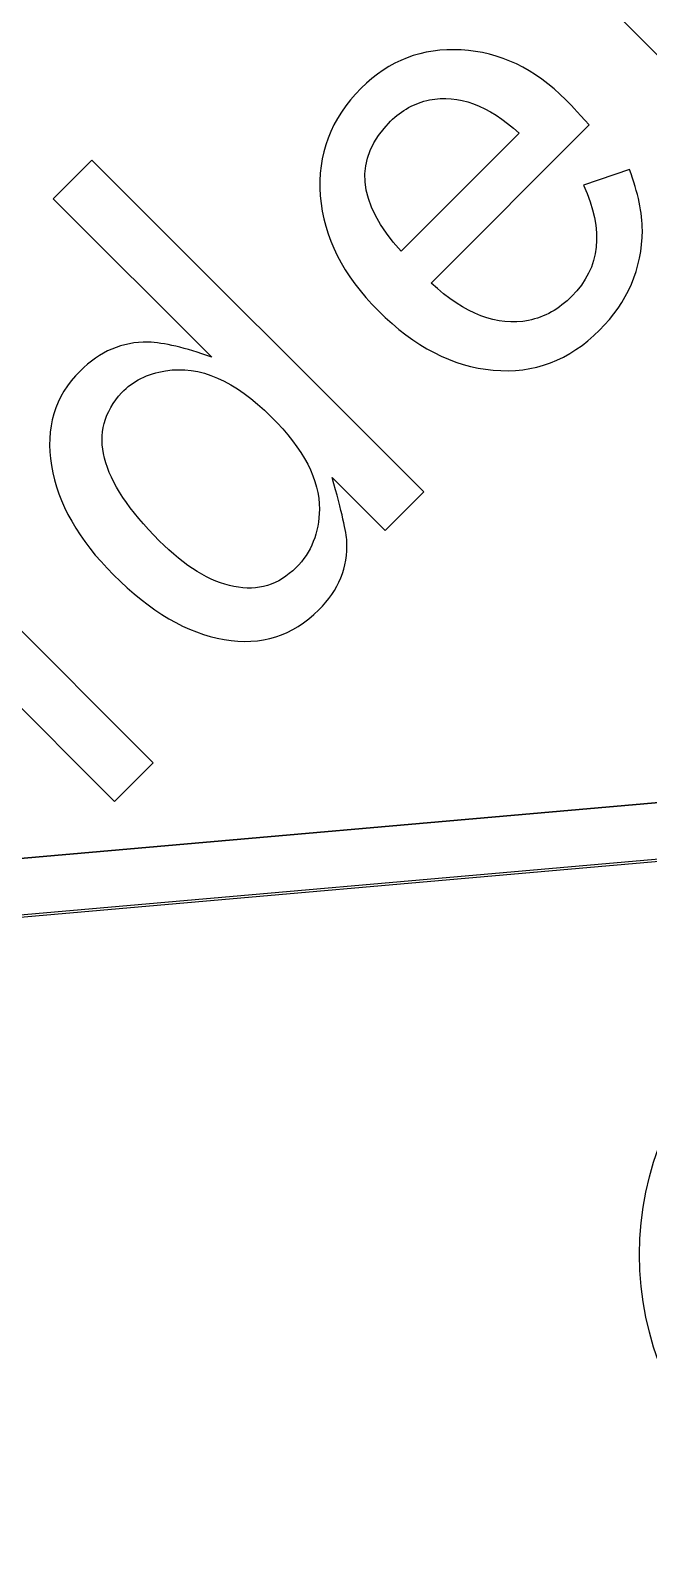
# Model space of a CAD drawing. Header units: millimetres. Extents: x 0 to 1600, y 0 to 1108.
# Drawn here: x 850.9 to 960.4, y 395.5 to 667.6 of the extents above; entities that cross this region are included whole.
import ezdxf

# ---------------------------------------------------------------- set-up
doc = ezdxf.new("R2010")
doc.units = ezdxf.units.MM
doc.header["$LTSCALE"] = 88
doc.layers.get('0').update_dxf_attribs({"linetype": 'CONTINUOUS'})
doc.layers.add('5_ALL_CURVES', color=7, linetype='CONTINUOUS')

msp = doc.modelspace()

# ---------------------------------------------------------------- linework, layer by layer
at = {"color": 3}
msp.add_line((1112.8, 543.95), (454.71, 486.31), dxfattribs=at)
at = {"color": 7}
for p, q in [((1112.97, 543.88), (454.72, 486.23)), ((1122.6, 534.32), (445.46, 475.02)), ((1122.73, 534.75), (445.59, 475.45))]:
    msp.add_line(p, q, dxfattribs=at)
at = {"layer": '5_ALL_CURVES', "color": 5}
for p, q in [((939.7, 685.56), (980.01, 645.25)), ((921.86, 622.86), (949.9, 650.9)), ((937.51, 649.43), (916.56, 628.48)), ((861.75, 644.65), (854.9, 637.8)), ((920.59, 585.82), (861.75, 644.65)), ((957.03, 642.98), (948.87, 640.23)), ((854.9, 637.8), (882.98, 609.72)), ((904.33, 588.37), (913.73, 578.97)), ((913.73, 578.97), (920.59, 585.82)), ((872.59, 537.82), (832.28, 578.13)), ((825.43, 571.28), (865.74, 530.97)), ((865.74, 530.97), (872.59, 537.82))]:
    msp.add_line(p, q, dxfattribs=at)
msp.add_circle((1013.91, 450.61), 55.08, dxfattribs=at)
for points in [[(927.2, 664.18), (920.31, 664.56), (914.41, 662.33), (909.47, 657.39)], [(945.76, 655.36), (940.26, 660.86), (934.05, 663.81), (927.2, 664.18)], [(909.47, 657.39), (904.06, 651.98), (901.67, 645.6), (902.24, 638.31)], [(921.58, 655.31), (926.68, 656.36), (931.98, 654.41), (937.51, 649.43)], [(914.69, 651.54), (916.64, 653.49), (918.95, 654.77), (921.58, 655.31)], [(949.9, 650.9), (947.71, 653.25), (946.36, 654.77), (945.76, 655.36)], [(916.56, 628.48), (908.68, 637.16), (908.04, 644.89), (914.69, 651.54)], [(959.32, 632.18), (959.34, 635.25), (958.58, 638.87), (957.03, 642.98)], [(948.87, 640.23), (952.57, 632.14), (951.89, 625.57), (946.83, 620.51)], [(902.24, 638.31), (902.82, 630.99), (906.25, 624.21), (912.54, 617.92)], [(951.73, 614.5), (956.71, 619.47), (959.26, 625.37), (959.32, 632.18)], [(939.15, 616.23), (933.65, 615.13), (927.87, 617.32), (921.86, 622.86)], [(946.83, 620.51), (944.56, 618.24), (942.01, 616.81), (939.15, 616.23)], [(912.54, 617.92), (918.91, 611.55), (925.68, 608.04), (932.89, 607.41)], [(871.71, 612.37), (867.17, 612.46), (863.15, 610.75), (859.64, 607.25)], [(882.98, 609.72), (878.28, 611.39), (874.5, 612.31), (871.71, 612.37)], [(932.89, 607.41), (940.1, 606.77), (946.4, 609.16), (951.73, 614.5)], [(859.64, 607.25), (855.14, 602.75), (853.47, 597.17), (854.58, 590.48)], [(867.05, 603.43), (868.96, 605.49), (871.59, 606.77), (874.82, 607.3)], [(874.82, 607.3), (880.83, 608.28), (887.09, 605.61), (893.54, 599.16)], [(873.7, 577.17), (862.95, 587.93), (860.76, 596.65), (867.05, 603.43)], [(893.54, 599.16), (899.32, 593.39), (902.14, 587.93), (902.08, 582.75)], [(854.58, 590.48), (855.7, 583.79), (859.36, 577.33), (865.58, 571.12)], [(906.95, 577.05), (906.88, 578.57), (906.05, 582.35), (904.33, 588.37)], [(902.08, 582.75), (902.02, 578.57), (900.63, 575.1), (897.92, 572.39)], [(886.93, 569.05), (882.67, 569.88), (878.28, 572.59), (873.7, 577.17)], [(901.98, 564.91), (905.53, 568.45), (907.16, 572.47), (906.95, 577.05)], [(897.92, 572.39), (894.85, 569.33), (891.19, 568.21), (886.93, 569.05)], [(865.58, 571.12), (872.11, 564.59), (878.64, 560.76), (885.18, 559.65)], [(885.18, 559.65), (891.79, 558.53), (897.36, 560.29), (901.98, 564.91)]]:
    msp.add_open_spline(points, degree=3, dxfattribs=at)

doc.saveas('drawing.dxf')
